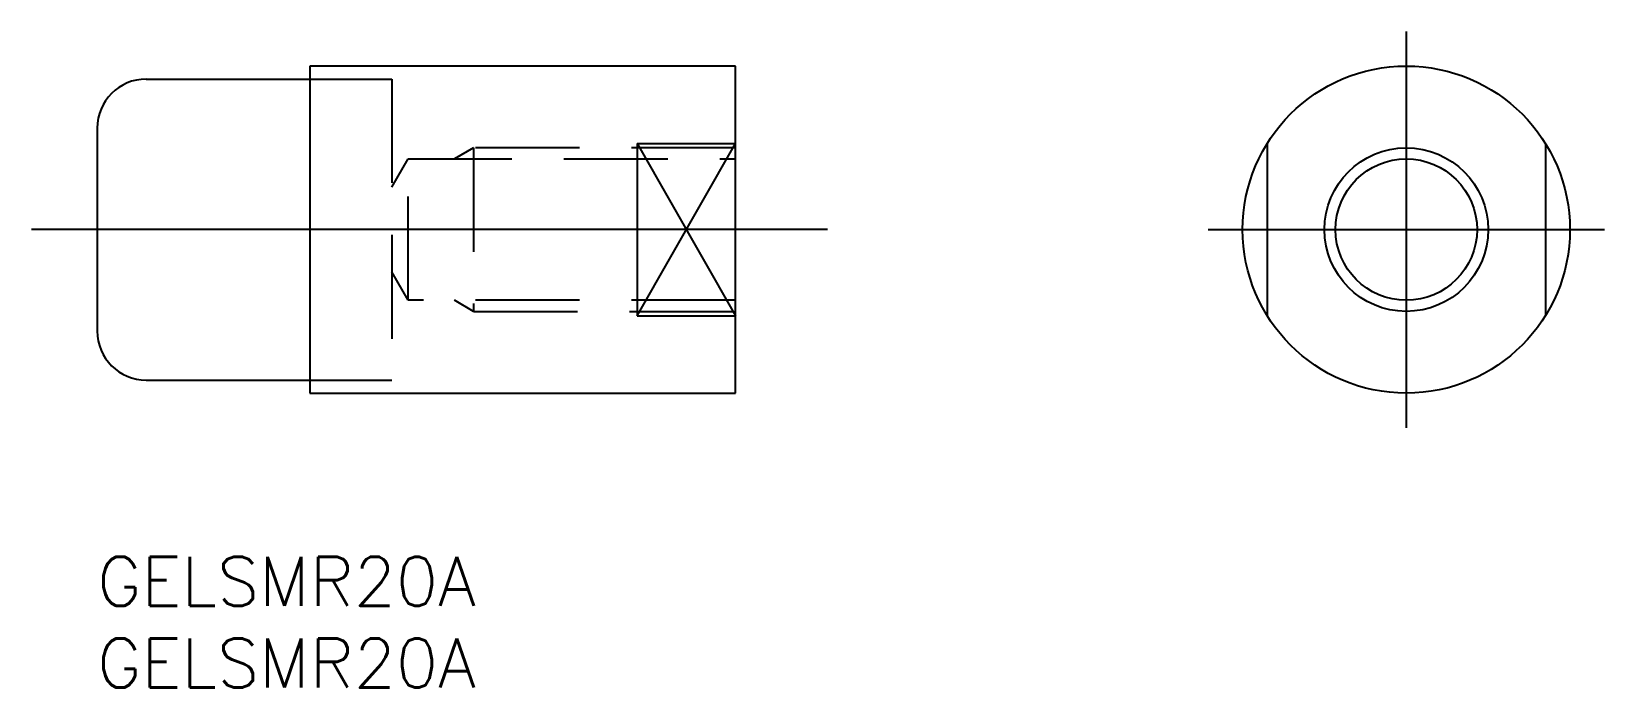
# Model space of a CAD drawing. Extents: x -4 to 92.1, y -8 to 32.1.
import ezdxf

# ---------------------------------------------------------------- set-up
doc = ezdxf.new("R2010")
doc.units = 0
doc.header["$LTSCALE"] = 0.5
doc.linetypes.add('DASHED', pattern=[19.05, 12.7, -6.35])
for name, color, linetype in [('CENTER', 1, 'CONTINUOUS'), ('MSM_CONTINUOUS', 7, 'CONTINUOUS'), ('MSM_DASHED', 4, 'DASHED'), ('MSM_NARROW', 5, 'CONTINUOUS'), ('MSM_PART_NUMBER', 7, 'CONTINUOUS')]:
    doc.layers.add(name, color=color, linetype=linetype)
doc.styles.get("Standard").update_dxf_attribs({"font": 'txt.shx', "height": 3, "bigfont": 'bigfont.shx'})

msp = doc.modelspace()

# ---------------------------------------------------------------- linework, layer by layer
at = {"layer": 'CENTER'}
for p, q in [((80, 32.115), (80, 7.885)), ((44.632, 20), (-4.014, 20)), ((67.885, 20), (92.115, 20))]:
    msp.add_line(p, q, dxfattribs=at)
at = {"layer": 'MSM_CONTINUOUS'}
for p, q in [((39, 30), (13, 30)), ((13, 30), (13, 10)), ((39, 10), (39, 30)), ((3, 29.2), (13, 29.2)), ((0, 26.2), (0, 13.8)), ((33, 25.268), (39, 25.268)), ((33, 25.268), (33, 14.732)), ((33, 25.268), (39, 14.732)), ((33, 14.732), (39, 25.268)), ((71.5, 25.268), (71.5, 14.732)), ((88.5, 25.268), (88.5, 14.732)), ((33, 14.732), (39, 14.732)), ((3, 10.8), (13, 10.8)), ((13, 10), (39, 10))]:
    msp.add_line(p, q, dxfattribs=at)
for radius in [10, 5]:
    msp.add_circle((80, 20), radius, dxfattribs=at)
for centre, start, end in [((3, 26.2), 90, 180), ((3, 13.8), 180, 270)]:
    msp.add_arc(centre, 3, start, end, dxfattribs=at)
at = {"layer": 'MSM_DASHED'}
for p, q in [((13, 29.2), (18, 29.2)), ((18, 29.2), (18, 10.8)), ((23, 25), (21.828, 24.323)), ((39, 25), (23, 25)), ((23, 25), (23, 15)), ((18, 22.591), (19, 24.323)), ((19, 15.676), (19, 24.323)), ((19, 24.323), (39, 24.323)), ((19, 15.676), (18, 17.409)), ((39, 15.676), (19, 15.676)), ((23, 15), (21.828, 15.676)), ((23, 15), (39, 15)), ((13, 10.8), (18, 10.8))]:
    msp.add_line(p, q, dxfattribs=at)
at = {"layer": 'MSM_NARROW'}
msp.add_circle((80, 20), 4.324, dxfattribs=at)

# ---------------------------------------------------------------- texts
at = {"layer": 'MSM_PART_NUMBER'}
for p in [(0, -3), (0, -8)]:
    msp.add_text('GELSMR20A', height=3, dxfattribs=at).set_placement(p)

doc.saveas('drawing.dxf')
